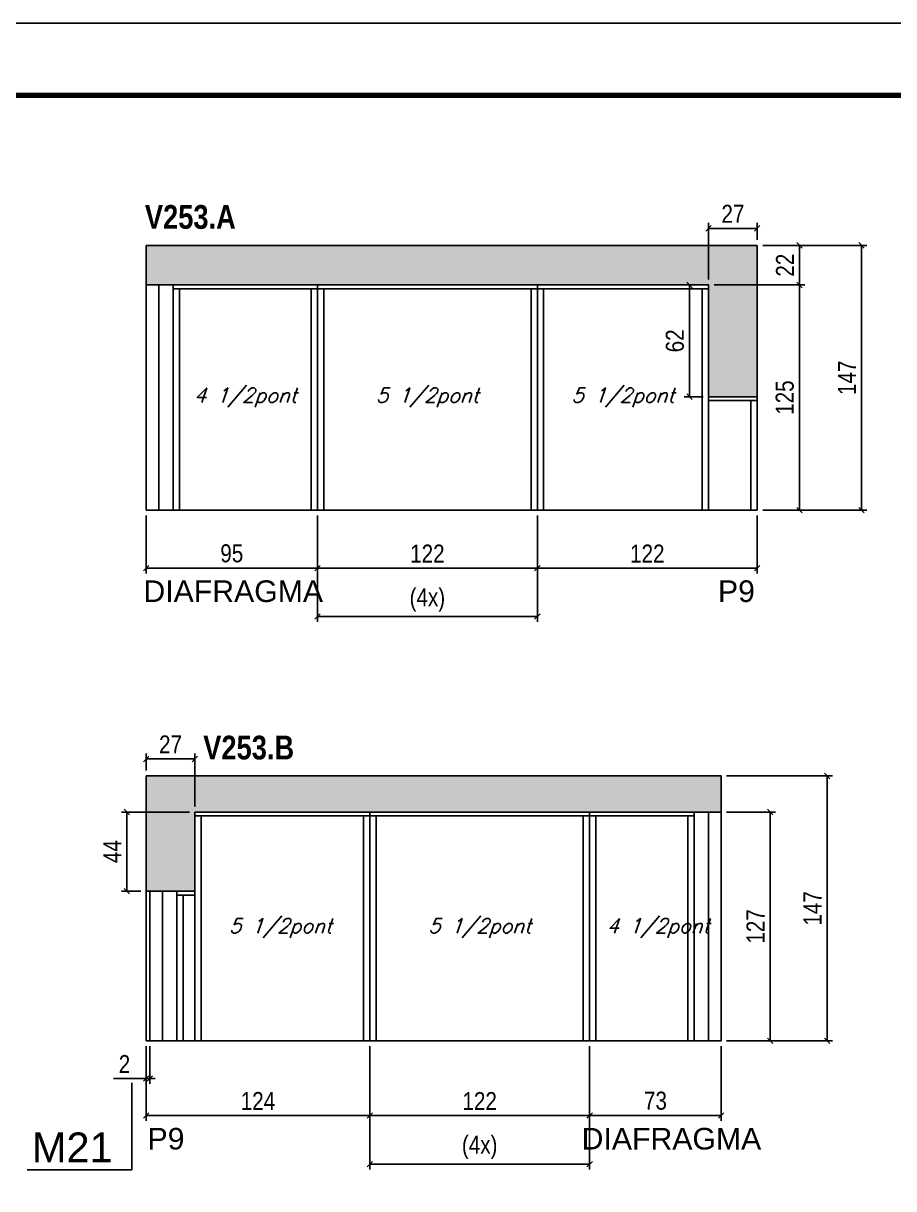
# Model space of a CAD drawing. Extents: x 3309 to 9590, y -2522 to 15424.
# Drawn here: x 6842 to 7325, y 8218 to 8865 of the extents above; entities that cross this region are included whole.
import ezdxf

# ---------------------------------------------------------------- set-up
doc = ezdxf.new("R2010")
doc.units = 0
doc.linetypes.add('DASHED', pattern=[0.75, 0.5, -0.25])
for name, color, linetype in [('5', 5, 'Continuous'), ('COTA', 241, 'Continuous'), ('NOMENCLATURA', 7, 'Continuous'), ('Painéis', 200, 'Continuous'), ('SARR_2.2x7', 40, 'Continuous'), ('SARR_3.5x7', 81, 'Continuous'), ('texto', 7, 'Continuous')]:
    doc.layers.add(name, color=color, linetype=linetype)
doc.layers.add('Folhas', color=255, linetype='Continuous', lineweight=9)
doc.layers.add('SARRAFO DE PRESSAO', color=251, linetype='DASHED', lineweight=9)
doc.layers.add('Laje_Perimetro', color=7, linetype='Continuous', plot=False)
doc.styles.add('COTA TECNICA', font='techl___.ttf', dxfattribs={"height": 10})
doc.styles.add('Romans', font='romans.shx')
doc.styles.get("Standard").update_dxf_attribs({"font": 'arial.ttf'})
doc.styles.add('TECNICA', font='techb___.ttf', dxfattribs={"height": 10})
doc.dimstyles.new('PAINEL', dxfattribs={"dimtxt": 10, "dimasz": 3, "dimexe": 3, "dimexo": 3, "dimgap": 3, "dimtad": 1, "dimdec": 1, "dimzin": 12, "dimdsep": 46, "dimtxsty": 'COTA TECNICA', "dimblk1": 'OBLIQUE', "dimblk2": 'OBLIQUE', "dimsah": 1, "dimcen": 0.9, "dimclrd": 4, "dimclre": 4, "dimclrt": 240, "dimadec": 1, "dimazin": 3, "dimtfac": 1, "dimtdec": 1, "dimtmove": 0, "dimatfit": 3, "dimfxl": 1, "dimtolj": 1, "dimtzin": 12, "dimarcsym": 0})

# ---------------------------------------------------------------- blocks, each defined once
blk = doc.blocks.new('9999999999')
at = {"layer": 'Folhas'}
blk.add_lwpolyline([(98138.98, 34190.21), (99623.98, 34190.21), (99623.98, 35240.21), (98138.98, 35240.21)], close=True, dxfattribs=at)
at = {"layer": 'Folhas', "color": 30, "const_width": 3}
blk.add_lwpolyline([(98213.98, 34230.21), (99583.98, 34230.21), (99583.98, 35200.21), (98213.98, 35200.21)], close=True, dxfattribs=at)
blk = doc.blocks.new('_Oblique')
at = {"color": 0, "linetype": 'ByBlock', "lineweight": -2}
blk.add_line((-0.5, -0.5), (0.5, 0.5), dxfattribs=at)
blk = doc.blocks.new('*D704')
at = {"layer": 'COTA', "color": 4, "linetype": 'ByBlock', "lineweight": -2, "transparency": 16777216}
for p, q in [((7126.86, 8591.73), (7126.86, 8559.6)), ((7248.86, 8591.73), (7248.86, 8559.6)), ((7248.86, 8562.6), (7126.86, 8562.6))]:
    blk.add_line(p, q, dxfattribs=at)
at = {"layer": 'Defpoints', "color": 0, "linetype": 'ByBlock', "transparency": 16777216}
for p in [(7126.86, 8594.73), (7248.86, 8594.73), (7126.86, 8562.6)]:
    blk.add_point(p, dxfattribs=at)
at = {"layer": 'COTA', "color": 4, "linetype": 'ByBlock', "lineweight": -2, "transparency": 16777216, "xscale": 3, "yscale": 3, "zscale": 3, "rotation": 180}
blk.add_blockref('_Oblique', (7126.86, 8562.6), dxfattribs=at)
at = {"layer": 'COTA', "color": 4, "linetype": 'ByBlock', "lineweight": -2, "transparency": 16777216, "xscale": 3, "yscale": 3, "zscale": 3}
blk.add_blockref('_Oblique', (7248.86, 8562.6), dxfattribs=at)
at = {"layer": 'COTA', "color": 240, "linetype": 'ByBlock', "transparency": 16777216, "insert": (7187.86, 8570.66), "char_height": 10, "attachment_point": 5, "style": 'COTA TECNICA'}
blk.add_mtext('\\A1;122', dxfattribs=at)
blk = doc.blocks.new('*D705')
at = {"layer": 'COTA', "color": 4, "linetype": 'ByBlock', "lineweight": -2, "transparency": 16777216}
for p, q in [((6909.86, 8591.73), (6909.86, 8559.6)), ((7004.86, 8591.73), (7004.86, 8559.6)), ((7004.86, 8562.6), (6909.86, 8562.6))]:
    blk.add_line(p, q, dxfattribs=at)
at = {"layer": 'Defpoints', "color": 0, "linetype": 'ByBlock', "transparency": 16777216}
for p in [(6909.86, 8594.73), (7004.86, 8594.73), (6909.86, 8562.6)]:
    blk.add_point(p, dxfattribs=at)
at = {"layer": 'COTA', "color": 4, "linetype": 'ByBlock', "lineweight": -2, "transparency": 16777216, "xscale": 3, "yscale": 3, "zscale": 3, "rotation": 180}
blk.add_blockref('_Oblique', (6909.86, 8562.6), dxfattribs=at)
at = {"layer": 'COTA', "color": 4, "linetype": 'ByBlock', "lineweight": -2, "transparency": 16777216, "xscale": 3, "yscale": 3, "zscale": 3}
blk.add_blockref('_Oblique', (7004.86, 8562.6), dxfattribs=at)
at = {"layer": 'COTA', "color": 240, "linetype": 'ByBlock', "transparency": 16777216, "insert": (6957.36, 8570.74), "char_height": 10, "attachment_point": 5, "style": 'COTA TECNICA'}
blk.add_mtext('\\A1;95', dxfattribs=at)
blk = doc.blocks.new('*D707')
at = {"layer": 'COTA', "color": 4, "lineweight": -2, "transparency": 16777216}
for p, q in [((7224.86, 8719.73), (7275.24, 8719.73)), ((7272.24, 8719.73), (7272.24, 8594.73)), ((7251.86, 8594.73), (7275.24, 8594.73))]:
    blk.add_line(p, q, dxfattribs=at)
at = {"layer": 'Defpoints', "color": 0, "transparency": 16777216}
for p in [(7221.86, 8719.73), (7248.86, 8594.73), (7272.24, 8594.73)]:
    blk.add_point(p, dxfattribs=at)
at = {"layer": 'COTA', "color": 4, "lineweight": -2, "transparency": 16777216, "xscale": 3, "yscale": 3, "zscale": 3}
for p, rotation in [((7272.24, 8719.73), 90), ((7272.24, 8594.73), 270)]:
    blk.add_blockref('_Oblique', p, dxfattribs=dict(at, rotation=rotation))
at = {"layer": 'COTA', "color": 240, "transparency": 16777216, "insert": (7264.13, 8657.23), "char_height": 10, "attachment_point": 5, "rotation": 90, "style": 'COTA TECNICA'}
blk.add_mtext('\\A1;125', dxfattribs=at)
blk = doc.blocks.new('*D708')
at = {"layer": 'COTA', "color": 4, "lineweight": -2, "transparency": 16777216}
for p, q in [((7251.86, 8741.73), (7309.68, 8741.73)), ((7306.68, 8594.73), (7306.68, 8741.73)), ((7251.86, 8594.73), (7309.68, 8594.73))]:
    blk.add_line(p, q, dxfattribs=at)
at = {"layer": 'Defpoints', "color": 0, "transparency": 16777216}
for p in [(7248.86, 8741.73), (7306.68, 8741.73), (7248.86, 8594.73)]:
    blk.add_point(p, dxfattribs=at)
at = {"layer": 'COTA', "color": 4, "lineweight": -2, "transparency": 16777216, "xscale": 3, "yscale": 3, "zscale": 3}
for p, rotation in [((7306.68, 8741.73), 90), ((7306.68, 8594.73), 270)]:
    blk.add_blockref('_Oblique', p, dxfattribs=dict(at, rotation=rotation))
at = {"layer": 'COTA', "color": 240, "transparency": 16777216, "insert": (7298.6, 8668.23), "char_height": 10, "attachment_point": 5, "rotation": 90, "style": 'COTA TECNICA'}
blk.add_mtext('\\A1;147', dxfattribs=at)
blk = doc.blocks.new('*D706')
at = {"layer": 'COTA', "color": 4, "linetype": 'ByBlock', "lineweight": -2, "transparency": 16777216}
for p, q in [((7004.86, 8591.73), (7004.86, 8559.6)), ((7126.86, 8591.73), (7126.86, 8559.6)), ((7126.86, 8562.6), (7004.86, 8562.6))]:
    blk.add_line(p, q, dxfattribs=at)
at = {"layer": 'Defpoints', "color": 0, "linetype": 'ByBlock', "transparency": 16777216}
for p in [(7004.86, 8594.73), (7126.86, 8594.73), (7004.86, 8562.6)]:
    blk.add_point(p, dxfattribs=at)
at = {"layer": 'COTA', "color": 4, "linetype": 'ByBlock', "lineweight": -2, "transparency": 16777216, "xscale": 3, "yscale": 3, "zscale": 3, "rotation": 180}
blk.add_blockref('_Oblique', (7004.86, 8562.6), dxfattribs=at)
at = {"layer": 'COTA', "color": 4, "linetype": 'ByBlock', "lineweight": -2, "transparency": 16777216, "xscale": 3, "yscale": 3, "zscale": 3}
blk.add_blockref('_Oblique', (7126.86, 8562.6), dxfattribs=at)
at = {"layer": 'COTA', "color": 240, "linetype": 'ByBlock', "transparency": 16777216, "insert": (7065.86, 8570.66), "char_height": 10, "attachment_point": 5, "style": 'COTA TECNICA'}
blk.add_mtext('\\A1;122', dxfattribs=at)
blk = doc.blocks.new('*D709')
at = {"layer": 'COTA', "color": 4, "lineweight": -2, "transparency": 16777216}
for p, q in [((7251.86, 8741.73), (7275.24, 8741.73)), ((7272.24, 8719.73), (7272.24, 8741.73)), ((7224.86, 8719.73), (7275.24, 8719.73))]:
    blk.add_line(p, q, dxfattribs=at)
at = {"layer": 'Defpoints', "color": 0, "transparency": 16777216}
for p in [(7248.86, 8741.73), (7272.24, 8741.73), (7221.86, 8719.73)]:
    blk.add_point(p, dxfattribs=at)
at = {"layer": 'COTA', "color": 4, "lineweight": -2, "transparency": 16777216, "xscale": 3, "yscale": 3, "zscale": 3}
for p, rotation in [((7272.24, 8741.73), 90), ((7272.24, 8719.73), 270)]:
    blk.add_blockref('_Oblique', p, dxfattribs=dict(at, rotation=rotation))
at = {"layer": 'COTA', "color": 240, "transparency": 16777216, "insert": (7264.24, 8730.73), "char_height": 10, "attachment_point": 5, "rotation": 90, "style": 'COTA TECNICA'}
blk.add_mtext('\\A1;22', dxfattribs=at)
blk = doc.blocks.new('*D710')
at = {"layer": 'COTA', "color": 4, "lineweight": -2, "transparency": 16777216}
for p, q in [((7004.86, 8591.73), (7004.86, 8532.7)), ((7126.86, 8591.73), (7126.86, 8532.7)), ((7004.86, 8535.7), (7126.86, 8535.7))]:
    blk.add_line(p, q, dxfattribs=at)
at = {"layer": 'Defpoints', "color": 0, "transparency": 16777216}
for p in [(7004.86, 8594.73), (7126.86, 8594.73), (7126.86, 8535.7)]:
    blk.add_point(p, dxfattribs=at)
at = {"layer": 'COTA', "color": 4, "lineweight": -2, "transparency": 16777216, "xscale": 3, "yscale": 3, "zscale": 3, "rotation": 180}
blk.add_blockref('_Oblique', (7004.86, 8535.7), dxfattribs=at)
at = {"layer": 'COTA', "color": 4, "lineweight": -2, "transparency": 16777216, "xscale": 3, "yscale": 3, "zscale": 3}
blk.add_blockref('_Oblique', (7126.86, 8535.7), dxfattribs=at)
at = {"layer": 'COTA', "color": 240, "transparency": 16777216, "insert": (7065.86, 8544.92), "char_height": 10, "attachment_point": 5, "style": 'COTA TECNICA'}
blk.add_mtext('\\A1;(4x)', dxfattribs=at)
blk = doc.blocks.new('*D711')
at = {"layer": 'COTA', "color": 4, "lineweight": -2, "transparency": 16777216}
for p, q in [((7218.86, 8719.73), (7208.27, 8719.73)), ((7211.27, 8719.73), (7211.27, 8657.73)), ((7218.86, 8657.73), (7208.27, 8657.73))]:
    blk.add_line(p, q, dxfattribs=at)
at = {"layer": 'Defpoints', "color": 0, "transparency": 16777216}
for p in [(7221.86, 8719.73), (7211.27, 8657.73), (7221.86, 8657.73)]:
    blk.add_point(p, dxfattribs=at)
at = {"layer": 'COTA', "color": 4, "lineweight": -2, "transparency": 16777216, "xscale": 3, "yscale": 3, "zscale": 3}
for p, rotation in [((7211.27, 8719.73), 90), ((7211.27, 8657.73), 270)]:
    blk.add_blockref('_Oblique', p, dxfattribs=dict(at, rotation=rotation))
at = {"layer": 'COTA', "color": 240, "transparency": 16777216, "insert": (7203.17, 8688.73), "char_height": 10, "attachment_point": 5, "rotation": 90, "style": 'COTA TECNICA'}
blk.add_mtext('\\A1;62', dxfattribs=at)
blk = doc.blocks.new('*D712')
at = {"layer": 'COTA', "color": 4, "lineweight": -2, "transparency": 16777216}
for p, q in [((7221.86, 8722.73), (7221.86, 8754.17)), ((7248.86, 8744.73), (7248.86, 8754.17)), ((7221.86, 8751.17), (7248.86, 8751.17))]:
    blk.add_line(p, q, dxfattribs=at)
at = {"layer": 'Defpoints', "color": 0, "transparency": 16777216}
for p in [(7248.86, 8751.17), (7248.86, 8741.73), (7221.86, 8719.73)]:
    blk.add_point(p, dxfattribs=at)
at = {"layer": 'COTA', "color": 4, "lineweight": -2, "transparency": 16777216, "xscale": 3, "yscale": 3, "zscale": 3, "rotation": 180}
blk.add_blockref('_Oblique', (7221.86, 8751.17), dxfattribs=at)
at = {"layer": 'COTA', "color": 4, "lineweight": -2, "transparency": 16777216, "xscale": 3, "yscale": 3, "zscale": 3}
blk.add_blockref('_Oblique', (7248.86, 8751.17), dxfattribs=at)
at = {"layer": 'COTA', "color": 240, "transparency": 16777216, "insert": (7235.36, 8759.24), "char_height": 10, "attachment_point": 5, "style": 'COTA TECNICA'}
blk.add_mtext('\\A1;27', dxfattribs=at)
blk = doc.blocks.new('*D714')
at = {"layer": 'COTA', "color": 4, "linetype": 'ByBlock', "lineweight": -2, "transparency": 16777216}
for p, q in [((6909.86, 8297.21), (6909.86, 8255.7)), ((7033.86, 8297.21), (7033.86, 8255.7)), ((6909.86, 8258.7), (7033.86, 8258.7))]:
    blk.add_line(p, q, dxfattribs=at)
at = {"layer": 'Defpoints', "color": 0, "linetype": 'ByBlock', "transparency": 16777216}
for p in [(6909.86, 8300.21), (7033.86, 8300.21), (7033.86, 8258.7)]:
    blk.add_point(p, dxfattribs=at)
at = {"layer": 'COTA', "color": 4, "linetype": 'ByBlock', "lineweight": -2, "transparency": 16777216, "xscale": 3, "yscale": 3, "zscale": 3, "rotation": 180}
blk.add_blockref('_Oblique', (6909.86, 8258.7), dxfattribs=at)
at = {"layer": 'COTA', "color": 4, "linetype": 'ByBlock', "lineweight": -2, "transparency": 16777216, "xscale": 3, "yscale": 3, "zscale": 3}
blk.add_blockref('_Oblique', (7033.86, 8258.7), dxfattribs=at)
at = {"layer": 'COTA', "color": 240, "linetype": 'ByBlock', "transparency": 16777216, "insert": (6971.86, 8266.77), "char_height": 10, "attachment_point": 5, "style": 'COTA TECNICA'}
blk.add_mtext('\\A1;124', dxfattribs=at)
blk = doc.blocks.new('*D715')
at = {"layer": 'COTA', "color": 4, "linetype": 'ByBlock', "lineweight": -2, "transparency": 16777216}
for p, q in [((7155.86, 8297.21), (7155.86, 8255.7)), ((7228.86, 8297.21), (7228.86, 8255.7)), ((7155.86, 8258.7), (7228.86, 8258.7))]:
    blk.add_line(p, q, dxfattribs=at)
at = {"layer": 'Defpoints', "color": 0, "linetype": 'ByBlock', "transparency": 16777216}
for p in [(7155.86, 8300.21), (7228.86, 8300.21), (7228.86, 8258.7)]:
    blk.add_point(p, dxfattribs=at)
at = {"layer": 'COTA', "color": 4, "linetype": 'ByBlock', "lineweight": -2, "transparency": 16777216, "xscale": 3, "yscale": 3, "zscale": 3, "rotation": 180}
blk.add_blockref('_Oblique', (7155.86, 8258.7), dxfattribs=at)
at = {"layer": 'COTA', "color": 4, "linetype": 'ByBlock', "lineweight": -2, "transparency": 16777216, "xscale": 3, "yscale": 3, "zscale": 3}
blk.add_blockref('_Oblique', (7228.86, 8258.7), dxfattribs=at)
at = {"layer": 'COTA', "color": 240, "linetype": 'ByBlock', "transparency": 16777216, "insert": (7192.36, 8266.92), "char_height": 10, "attachment_point": 5, "style": 'COTA TECNICA'}
blk.add_mtext('\\A1;73', dxfattribs=at)
blk = doc.blocks.new('*D713')
at = {"layer": 'COTA', "color": 4, "linetype": 'ByBlock', "lineweight": -2, "transparency": 16777216}
for p, q in [((7033.86, 8297.21), (7033.86, 8255.7)), ((7155.86, 8297.21), (7155.86, 8255.7)), ((7033.86, 8258.7), (7155.86, 8258.7))]:
    blk.add_line(p, q, dxfattribs=at)
at = {"layer": 'Defpoints', "color": 0, "linetype": 'ByBlock', "transparency": 16777216}
for p in [(7033.86, 8300.21), (7155.86, 8300.21), (7155.86, 8258.7)]:
    blk.add_point(p, dxfattribs=at)
at = {"layer": 'COTA', "color": 4, "linetype": 'ByBlock', "lineweight": -2, "transparency": 16777216, "xscale": 3, "yscale": 3, "zscale": 3, "rotation": 180}
blk.add_blockref('_Oblique', (7033.86, 8258.7), dxfattribs=at)
at = {"layer": 'COTA', "color": 4, "linetype": 'ByBlock', "lineweight": -2, "transparency": 16777216, "xscale": 3, "yscale": 3, "zscale": 3}
blk.add_blockref('_Oblique', (7155.86, 8258.7), dxfattribs=at)
at = {"layer": 'COTA', "color": 240, "linetype": 'ByBlock', "transparency": 16777216, "insert": (7094.86, 8266.75), "char_height": 10, "attachment_point": 5, "style": 'COTA TECNICA'}
blk.add_mtext('\\A1;122', dxfattribs=at)
blk = doc.blocks.new('*D716')
at = {"layer": 'COTA', "color": 4, "lineweight": -2, "transparency": 16777216}
for p, q in [((7033.86, 8297.21), (7033.86, 8228.8)), ((7155.86, 8297.21), (7155.86, 8228.8)), ((7155.86, 8231.8), (7033.86, 8231.8))]:
    blk.add_line(p, q, dxfattribs=at)
at = {"layer": 'Defpoints', "color": 0, "transparency": 16777216}
for p in [(7033.86, 8300.21), (7155.86, 8300.21), (7033.86, 8231.8)]:
    blk.add_point(p, dxfattribs=at)
at = {"layer": 'COTA', "color": 4, "lineweight": -2, "transparency": 16777216, "xscale": 3, "yscale": 3, "zscale": 3, "rotation": 180}
blk.add_blockref('_Oblique', (7033.86, 8231.8), dxfattribs=at)
at = {"layer": 'COTA', "color": 4, "lineweight": -2, "transparency": 16777216, "xscale": 3, "yscale": 3, "zscale": 3}
blk.add_blockref('_Oblique', (7155.86, 8231.8), dxfattribs=at)
at = {"layer": 'COTA', "color": 240, "transparency": 16777216, "insert": (7094.86, 8241.02), "char_height": 10, "attachment_point": 5, "style": 'COTA TECNICA'}
blk.add_mtext('\\A1;(4x)', dxfattribs=at)
blk = doc.blocks.new('*D717')
at = {"layer": 'COTA', "color": 4, "lineweight": -2, "transparency": 16777216}
for p, q in [((6909.86, 8450.21), (6909.86, 8459.64)), ((6936.86, 8456.64), (6909.86, 8456.64)), ((6936.86, 8430.21), (6936.86, 8459.64))]:
    blk.add_line(p, q, dxfattribs=at)
at = {"layer": 'Defpoints', "color": 0, "transparency": 16777216}
for p in [(6909.86, 8456.64), (6909.86, 8447.21), (6936.86, 8427.21)]:
    blk.add_point(p, dxfattribs=at)
at = {"layer": 'COTA', "color": 4, "lineweight": -2, "transparency": 16777216, "xscale": 3, "yscale": 3, "zscale": 3, "rotation": 180}
blk.add_blockref('_Oblique', (6909.86, 8456.64), dxfattribs=at)
at = {"layer": 'COTA', "color": 4, "lineweight": -2, "transparency": 16777216, "xscale": 3, "yscale": 3, "zscale": 3}
blk.add_blockref('_Oblique', (6936.86, 8456.64), dxfattribs=at)
at = {"layer": 'COTA', "color": 240, "transparency": 16777216, "insert": (6923.36, 8464.71), "char_height": 10, "attachment_point": 5, "style": 'COTA TECNICA'}
blk.add_mtext('\\A1;27', dxfattribs=at)
blk = doc.blocks.new('*D718')
at = {"layer": 'COTA', "color": 4, "lineweight": -2, "transparency": 16777216}
for p, q in [((7231.86, 8427.21), (7258.94, 8427.21)), ((7255.94, 8427.21), (7255.94, 8300.21)), ((7231.86, 8300.21), (7258.94, 8300.21))]:
    blk.add_line(p, q, dxfattribs=at)
at = {"layer": 'Defpoints', "color": 0, "transparency": 16777216}
for p in [(7228.86, 8427.21), (7228.86, 8300.21), (7255.94, 8300.21)]:
    blk.add_point(p, dxfattribs=at)
at = {"layer": 'COTA', "color": 4, "lineweight": -2, "transparency": 16777216, "xscale": 3, "yscale": 3, "zscale": 3}
for p, rotation in [((7255.94, 8427.21), 90), ((7255.94, 8300.21), 270)]:
    blk.add_blockref('_Oblique', p, dxfattribs=dict(at, rotation=rotation))
at = {"layer": 'COTA', "color": 240, "transparency": 16777216, "insert": (7247.87, 8363.71), "char_height": 10, "attachment_point": 5, "rotation": 90, "style": 'COTA TECNICA'}
blk.add_mtext('\\A1;127', dxfattribs=at)
blk = doc.blocks.new('*D719')
at = {"layer": 'COTA', "color": 4, "lineweight": -2, "transparency": 16777216}
for p, q in [((7231.86, 8447.21), (7290.56, 8447.21)), ((7287.56, 8300.21), (7287.56, 8447.21)), ((7231.86, 8300.21), (7290.56, 8300.21))]:
    blk.add_line(p, q, dxfattribs=at)
at = {"layer": 'Defpoints', "color": 0, "transparency": 16777216}
for p in [(7228.86, 8447.21), (7287.56, 8447.21), (7228.86, 8300.21)]:
    blk.add_point(p, dxfattribs=at)
at = {"layer": 'COTA', "color": 4, "lineweight": -2, "transparency": 16777216, "xscale": 3, "yscale": 3, "zscale": 3}
for p, rotation in [((7287.56, 8447.21), 90), ((7287.56, 8300.21), 270)]:
    blk.add_blockref('_Oblique', p, dxfattribs=dict(at, rotation=rotation))
at = {"layer": 'COTA', "color": 240, "transparency": 16777216, "insert": (7279.49, 8373.71), "char_height": 10, "attachment_point": 5, "rotation": 90, "style": 'COTA TECNICA'}
blk.add_mtext('\\A1;147', dxfattribs=at)
blk = doc.blocks.new('*D720')
at = {"layer": 'COTA', "color": 4, "lineweight": -2, "transparency": 16777216}
for p, q in [((6933.86, 8427.21), (6896.16, 8427.21)), ((6899.16, 8383.21), (6899.16, 8427.21)), ((6906.86, 8383.21), (6896.16, 8383.21))]:
    blk.add_line(p, q, dxfattribs=at)
at = {"layer": 'Defpoints', "color": 0, "transparency": 16777216}
for p in [(6899.16, 8427.21), (6936.86, 8427.21), (6909.86, 8383.21)]:
    blk.add_point(p, dxfattribs=at)
at = {"layer": 'COTA', "color": 4, "lineweight": -2, "transparency": 16777216, "xscale": 3, "yscale": 3, "zscale": 3}
for p, rotation in [((6899.16, 8427.21), 90), ((6899.16, 8383.21), 270)]:
    blk.add_blockref('_Oblique', p, dxfattribs=dict(at, rotation=rotation))
at = {"layer": 'COTA', "color": 240, "transparency": 16777216, "insert": (6891.09, 8405.21), "char_height": 10, "attachment_point": 5, "rotation": 90, "style": 'COTA TECNICA'}
blk.add_mtext('\\A1;44', dxfattribs=at)
blk = doc.blocks.new('*D721')
at = {"layer": 'COTA', "color": 4, "lineweight": -2, "transparency": 16777216}
for p, q in [((6909.86, 8297.21), (6909.86, 8276.3)), ((6911.86, 8297.21), (6911.86, 8276.3)), ((6909.86, 8279.3), (6891.75, 8279.3)), ((6911.86, 8279.3), (6909.86, 8279.3)), ((6911.86, 8279.3), (6914.86, 8279.3))]:
    blk.add_line(p, q, dxfattribs=at)
at = {"layer": 'Defpoints', "color": 0, "transparency": 16777216}
for p in [(6909.86, 8300.21), (6911.86, 8300.21), (6909.86, 8279.3)]:
    blk.add_point(p, dxfattribs=at)
at = {"layer": 'COTA', "color": 4, "lineweight": -2, "transparency": 16777216, "xscale": 3, "yscale": 3, "zscale": 3}
blk.add_blockref('_Oblique', (6909.86, 8279.3), dxfattribs=at)
at = {"layer": 'COTA', "color": 4, "lineweight": -2, "transparency": 16777216, "xscale": 3, "yscale": 3, "zscale": 3, "rotation": 180}
blk.add_blockref('_Oblique', (6911.86, 8279.3), dxfattribs=at)
at = {"layer": 'COTA', "color": 240, "transparency": 16777216, "insert": (6897.81, 8287.3), "char_height": 10, "attachment_point": 5, "style": 'COTA TECNICA'}
blk.add_mtext('\\A1;2', dxfattribs=at)

msp = doc.modelspace()

# ---------------------------------------------------------------- hatches: boundary and pattern name
at = {"layer": 'COTA'}
h = msp.add_hatch(dxfattribs=at)
h.set_pattern_fill('AR-CONC', color=256, scale=0.03)
h.set_pattern_definition([(50, (-25.7847, 0), (5.46554, -0.4781726), [0.5715, -6.2865]), (355, (-25.7847, 0), (-1.0573026, 5.7317054), [0.4572, -5.0292175]), (100.451445, (-25.329, -0.04), (4.4082374, 5.2535326), [0.4857003, -5.3427073]), (46.1842, (-25.785, 1.524), (8.1323712, -1.26127), [0.85725, -9.42975]), (96.63556, (-25.107, 1.419), (7.122124, 7.422784), [0.7285507, -8.014068]), (351.18415, (-25.785, 1.524), (7.122124, 7.422784), [0.685799, -7.543792]), (21, (-25.0227, 1.143), (4.5484317, -3.067956), [0.5715, -6.2865]), (326, (-25.0227, 1.143), (1.8540609, 5.525639), [0.4572, -5.0292]), (71.451445, (-24.6437, 0.8873), (6.4024926, 2.457683), [0.4857003, -5.342698]), (37.5, (-25.7847, 0), (0.0926581, 2.53665117), [0, -4.96824, 0, -5.1054, 0, -5.04825]), (7.5, (-25.7847, 0), (2.0045899, 3.00541724), [0, -2.91084, 0, -4.85394, 0, -1.92405]), (327.5, (-27.484, 0), (4.06771786, -0.17186232), [0, -1.905, 0, -5.9436, 0, -7.8867]), (317.5, (-28.246, 0), (4.4438754, 0.7627947), [0, -2.4765, 0, -3.94716, 0, -5.6007])])
h.paths.add_polyline_path([(7221.86, 8657.73), (7248.86, 8657.73), (7248.86, 8741.73), (6909.86, 8741.73), (6909.86, 8719.73), (7221.86, 8719.73)])
h = msp.add_hatch(dxfattribs=at)
h.set_pattern_fill('AR-CONC', color=256, scale=0.03)
h.set_pattern_definition([(50, (-98.934, 0), (5.46554, -0.4781726), [0.5715, -6.2865]), (355, (-98.934, 0), (-1.0573026, 5.7317054), [0.4572, -5.0292175]), (100.451445, (-98.4785, -0.04), (4.4082374, 5.2535326), [0.4857003, -5.3427073]), (46.1842, (-98.934, 1.524), (8.1323712, -1.26127), [0.85725, -9.42975]), (96.63556, (-98.256, 1.419), (7.122124, 7.422784), [0.728551, -8.014068]), (351.18415, (-98.934, 1.524), (7.122124, 7.422784), [0.685799, -7.543792]), (21, (-98.172, 1.143), (4.5484317, -3.067956), [0.5715, -6.2865]), (326, (-98.172, 1.143), (1.8540609, 5.525639), [0.4572, -5.0292]), (71.451445, (-97.793, 0.8873), (6.4024926, 2.457683), [0.4857003, -5.342698]), (37.5, (-98.934, 0), (0.0926581, 2.53665117), [0, -4.96824, 0, -5.1054, 0, -5.04825]), (7.5, (-98.934, 0), (2.0045899, 3.00541724), [0, -2.91084, 0, -4.85394, 0, -1.92405]), (327.5, (-100.6333, 0), (4.06771786, -0.17186232), [0, -1.905, 0, -5.9436, 0, -7.8867]), (317.5, (-101.3953, 0), (4.4438754, 0.7627947), [0, -2.4765, 0, -3.94716, 0, -5.6007])])
h.paths.add_polyline_path([(6909.86, 8447.21), (6909.86, 8383.21), (6936.86, 8383.21), (6936.86, 8427.21), (7228.86, 8427.21), (7228.86, 8447.21)])

# ---------------------------------------------------------------- linework, layer by layer
for p, q in [((6909.86, 8719.73), (6909.86, 8741.73)), ((6909.86, 8741.73), (7248.86, 8741.73)), ((7248.86, 8741.73), (7248.86, 8657.73)), ((7228.86, 8447.21), (6909.86, 8447.21)), ((6909.86, 8447.21), (6909.86, 8383.21)), ((7228.86, 8427.21), (7228.86, 8447.21))]:
    msp.add_line(p, q, dxfattribs=at)
at = {"layer": 'Laje_Perimetro'}
msp.add_lwpolyline([(7977.87, 8864.98), (6492.87, 8864.98), (6492.87, 7814.98), (7977.87, 7814.98)], close=True, dxfattribs=at)
at = {"layer": 'NOMENCLATURA', "linetype": 'Continuous'}
for p, q in [((6901.95, 8228.62), (6901.95, 8276.79)), ((6843.87, 8228.62), (6901.95, 8228.62))]:
    msp.add_line(p, q, dxfattribs=at)
at = {"layer": 'Painéis', "linetype": 'ByBlock'}
for p, q in [((7221.86, 8719.73), (6909.86, 8719.73)), ((6909.86, 8594.73), (6909.86, 8719.73)), ((7004.86, 8594.73), (7004.86, 8719.73)), ((7126.86, 8594.73), (7126.86, 8719.73)), ((7221.86, 8657.73), (7221.86, 8719.73)), ((7221.86, 8657.73), (7248.86, 8657.73)), ((7248.86, 8594.73), (7248.86, 8657.73)), ((7248.86, 8594.73), (6909.86, 8594.73)), ((6936.86, 8427.21), (7228.86, 8427.21)), ((6936.86, 8383.21), (6936.86, 8427.21)), ((7033.86, 8300.21), (7033.86, 8427.21)), ((7155.86, 8300.21), (7155.86, 8427.21)), ((7228.86, 8300.21), (7228.86, 8427.21)), ((6909.86, 8300.21), (6909.86, 8383.21)), ((6936.86, 8383.21), (6909.86, 8383.21)), ((6911.86, 8300.21), (6911.86, 8383.21)), ((6909.86, 8300.21), (7228.86, 8300.21))]:
    msp.add_line(p, q, dxfattribs=at)
at = {"layer": 'SARR_2.2x7', "linetype": 'Continuous'}
for p, q in [((6916.86, 8594.73), (6916.86, 8719.73)), ((7004.86, 8717.53), (6924.86, 8717.53)), ((7126.86, 8717.53), (7004.86, 8717.53)), ((7221.86, 8717.53), (7126.86, 8717.53)), ((7248.86, 8655.53), (7221.86, 8655.53)), ((6936.86, 8425.01), (7033.86, 8425.01)), ((7033.86, 8425.01), (7155.86, 8425.01)), ((7155.86, 8425.01), (7213.86, 8425.01)), ((7221.86, 8300.21), (7221.86, 8427.21)), ((6918.86, 8300.21), (6918.86, 8383.21)), ((6926.86, 8381.01), (6936.86, 8381.01))]:
    msp.add_line(p, q, dxfattribs=at)
at = {"layer": 'SARR_3.5x7'}
for p, q in [((6924.86, 8719.73), (6924.86, 8594.73)), ((6928.36, 8717.53), (6928.36, 8594.73)), ((7001.36, 8717.53), (7001.36, 8594.73)), ((7008.36, 8717.53), (7008.36, 8594.73)), ((7123.36, 8717.53), (7123.36, 8594.73)), ((7130.36, 8717.53), (7130.36, 8594.73)), ((7218.36, 8717.53), (7218.36, 8594.73)), ((7221.86, 8657.73), (7221.86, 8594.73)), ((7245.36, 8655.53), (7245.36, 8594.73)), ((6940.36, 8425.01), (6940.36, 8300.21)), ((7030.36, 8425.01), (7030.36, 8300.21)), ((7037.36, 8425.01), (7037.36, 8300.21)), ((7152.36, 8425.01), (7152.36, 8300.21)), ((7159.36, 8425.01), (7159.36, 8300.21)), ((7210.36, 8425.01), (7210.36, 8300.21)), ((7213.86, 8427.21), (7213.86, 8300.21)), ((6926.86, 8300.21), (6926.86, 8383.21)), ((6930.36, 8381.01), (6930.36, 8300.21)), ((6936.86, 8383.21), (6936.86, 8300.21))]:
    msp.add_line(p, q, dxfattribs=at)

# ---------------------------------------------------------------- block references
at = {"layer": 'SARRAFO DE PRESSAO', "color": 6, "linetype": 'ByBlock'}
msp.add_blockref('9999999999', (-91646.11, -26375.22), dxfattribs=at)

# ---------------------------------------------------------------- texts
at = {"layer": '5', "linetype": 'Continuous'}
for s, rotation, p in [('DIAFRAGMA', 359.99996, (6908.33, 8543.77)), ('P9', 359.99996, (7227.05, 8543.77)), ('P9', 0.00004, (6910.61, 8239.87)), ('DIAFRAGMA', 0.00004, (7151.42, 8239.87))]:
    msp.add_text(s, height=12, rotation=rotation, dxfattribs=at).set_placement(p)
at = {"layer": 'NOMENCLATURA', "style": 'TECNICA'}
for s, p in [('V253.A', (6909.14, 8750.92)), ('V253.B', (6941.51, 8456.39))]:
    msp.add_text(s, height=13.2, dxfattribs=at).set_placement(p)
at = {"layer": 'NOMENCLATURA', "linetype": 'Continuous'}
msp.add_text('M21', height=16.5, dxfattribs=at).set_placement((6846.43, 8232.82))
at = {"layer": 'texto', "color": 2, "char_height": 8, "attachment_point": 5, "style": 'Romans'}
for s, insert in [('{\\Q19;\\C256;4 1/2pont}', (6964.86, 8657.23)), ('{\\Q19;\\C256;5 1/2pont}', (7065.86, 8657.23)), ('{\\Q19;\\C256;5 1/2pont}', (7174.36, 8657.23)), ('{\\Q19;\\C256;5 1/2pont}', (6984.36, 8362.71)), ('{\\Q19;\\C256;5 1/2pont}', (7094.86, 8362.71)), ('{\\Q19;\\C256;4 1/2pont}', (7193.86, 8362.71))]:
    msp.add_mtext(s, dxfattribs=dict(at, insert=insert))

# ---------------------------------------------------------------- dimensions: what is measured, and where the dimension line sits
at = {"layer": 'COTA'}
for base, p1, p2, picture, middle in [((7248.86, 8751.17), (7221.86, 8719.73), (7248.86, 8741.73), '*D712', (7235.36, 8759.24)), ((6909.86, 8279.3), (6911.86, 8300.21), (6909.86, 8300.21), '*D721', (6897.81, 8287.3))]:
    dim = msp.add_linear_dim(base=base, p1=p1, p2=p2, dimstyle='PAINEL', dxfattribs=at)
    dim.commit()
    dim.dimension.update_dxf_attribs({"geometry": picture, "text_midpoint": middle})
for base, p1, p2, angle, picture, middle in [((7272.24, 8741.73), (7221.86, 8719.73), (7248.86, 8741.73), 90, '*D709', (7264.24, 8730.73)), ((7306.68, 8741.73), (7248.86, 8594.73), (7248.86, 8741.73), 90, '*D708', (7298.6, 8668.23)), ((7211.27, 8657.73), (7221.86, 8719.73), (7221.86, 8657.73), 90, '*D711', (7203.17, 8688.73)), ((7272.24, 8594.73), (7221.86, 8719.73), (7248.86, 8594.73), 90, '*D707', (7264.13, 8657.23)), ((6909.86, 8456.64), (6936.86, 8427.21), (6909.86, 8447.21), 180, '*D717', (6923.36, 8464.71)), ((7287.56, 8447.21), (7228.86, 8300.21), (7228.86, 8447.21), 90, '*D719', (7279.49, 8373.71)), ((6899.16, 8427.21), (6909.86, 8383.21), (6936.86, 8427.21), 90, '*D720', (6891.09, 8405.21)), ((7255.94, 8300.21), (7228.86, 8427.21), (7228.86, 8300.21), 90, '*D718', (7247.87, 8363.71))]:
    dim = msp.add_linear_dim(base=base, p1=p1, p2=p2, angle=angle, dimstyle='PAINEL', dxfattribs=at)
    dim.commit()
    dim.dimension.update_dxf_attribs({"geometry": picture, "text_midpoint": middle})
at = {"layer": 'COTA', "linetype": 'ByBlock'}
for base, p1, p2, angle, picture, middle in [((6909.86, 8562.6), (7004.86, 8594.73), (6909.86, 8594.73), 180, '*D705', (6957.36, 8570.74)), ((7004.86, 8562.6), (7126.86, 8594.73), (7004.86, 8594.73), 180, '*D706', (7065.86, 8570.66)), ((7155.86, 8258.7), (7033.86, 8300.21), (7155.86, 8300.21), 0, '*D713', (7094.86, 8266.75)), ((7228.86, 8258.7), (7155.86, 8300.21), (7228.86, 8300.21), 0, '*D715', (7192.36, 8266.92))]:
    dim = msp.add_linear_dim(base=base, p1=p1, p2=p2, angle=angle, dimstyle='PAINEL', override={"dimtmove": 1}, dxfattribs=at)
    dim.commit()
    dim.dimension.update_dxf_attribs({"geometry": picture, "text_midpoint": middle})
at = {"layer": 'COTA'}
dim = msp.add_linear_dim(base=(7126.86, 8535.7), p1=(7004.86, 8594.73), p2=(7126.86, 8594.73), text='(4x)', dimstyle='PAINEL', dxfattribs=at)
dim.commit()
dim.dimension.update_dxf_attribs({"geometry": '*D710', "text_midpoint": (7065.86, 8544.92)})
at = {"layer": 'COTA', "linetype": 'ByBlock'}
for base, p1, p2, angle, picture, middle in [((7126.86, 8562.6), (7248.86, 8594.73), (7126.86, 8594.73), 180, '*D704', (7187.86, 8570.66)), ((7033.86, 8258.7), (6909.86, 8300.21), (7033.86, 8300.21), 0, '*D714', (6971.86, 8266.77))]:
    dim = msp.add_linear_dim(base=base, p1=p1, p2=p2, angle=angle, dimstyle='PAINEL', dxfattribs=at)
    dim.commit()
    dim.dimension.update_dxf_attribs({"geometry": picture, "text_midpoint": middle})
at = {"layer": 'COTA'}
dim = msp.add_linear_dim(base=(7033.86, 8231.8), p1=(7155.86, 8300.21), p2=(7033.86, 8300.21), angle=180, text='(4x)', dimstyle='PAINEL', dxfattribs=at)
dim.commit()
dim.dimension.update_dxf_attribs({"geometry": '*D716', "text_midpoint": (7094.86, 8241.02)})

doc.saveas('drawing.dxf')
